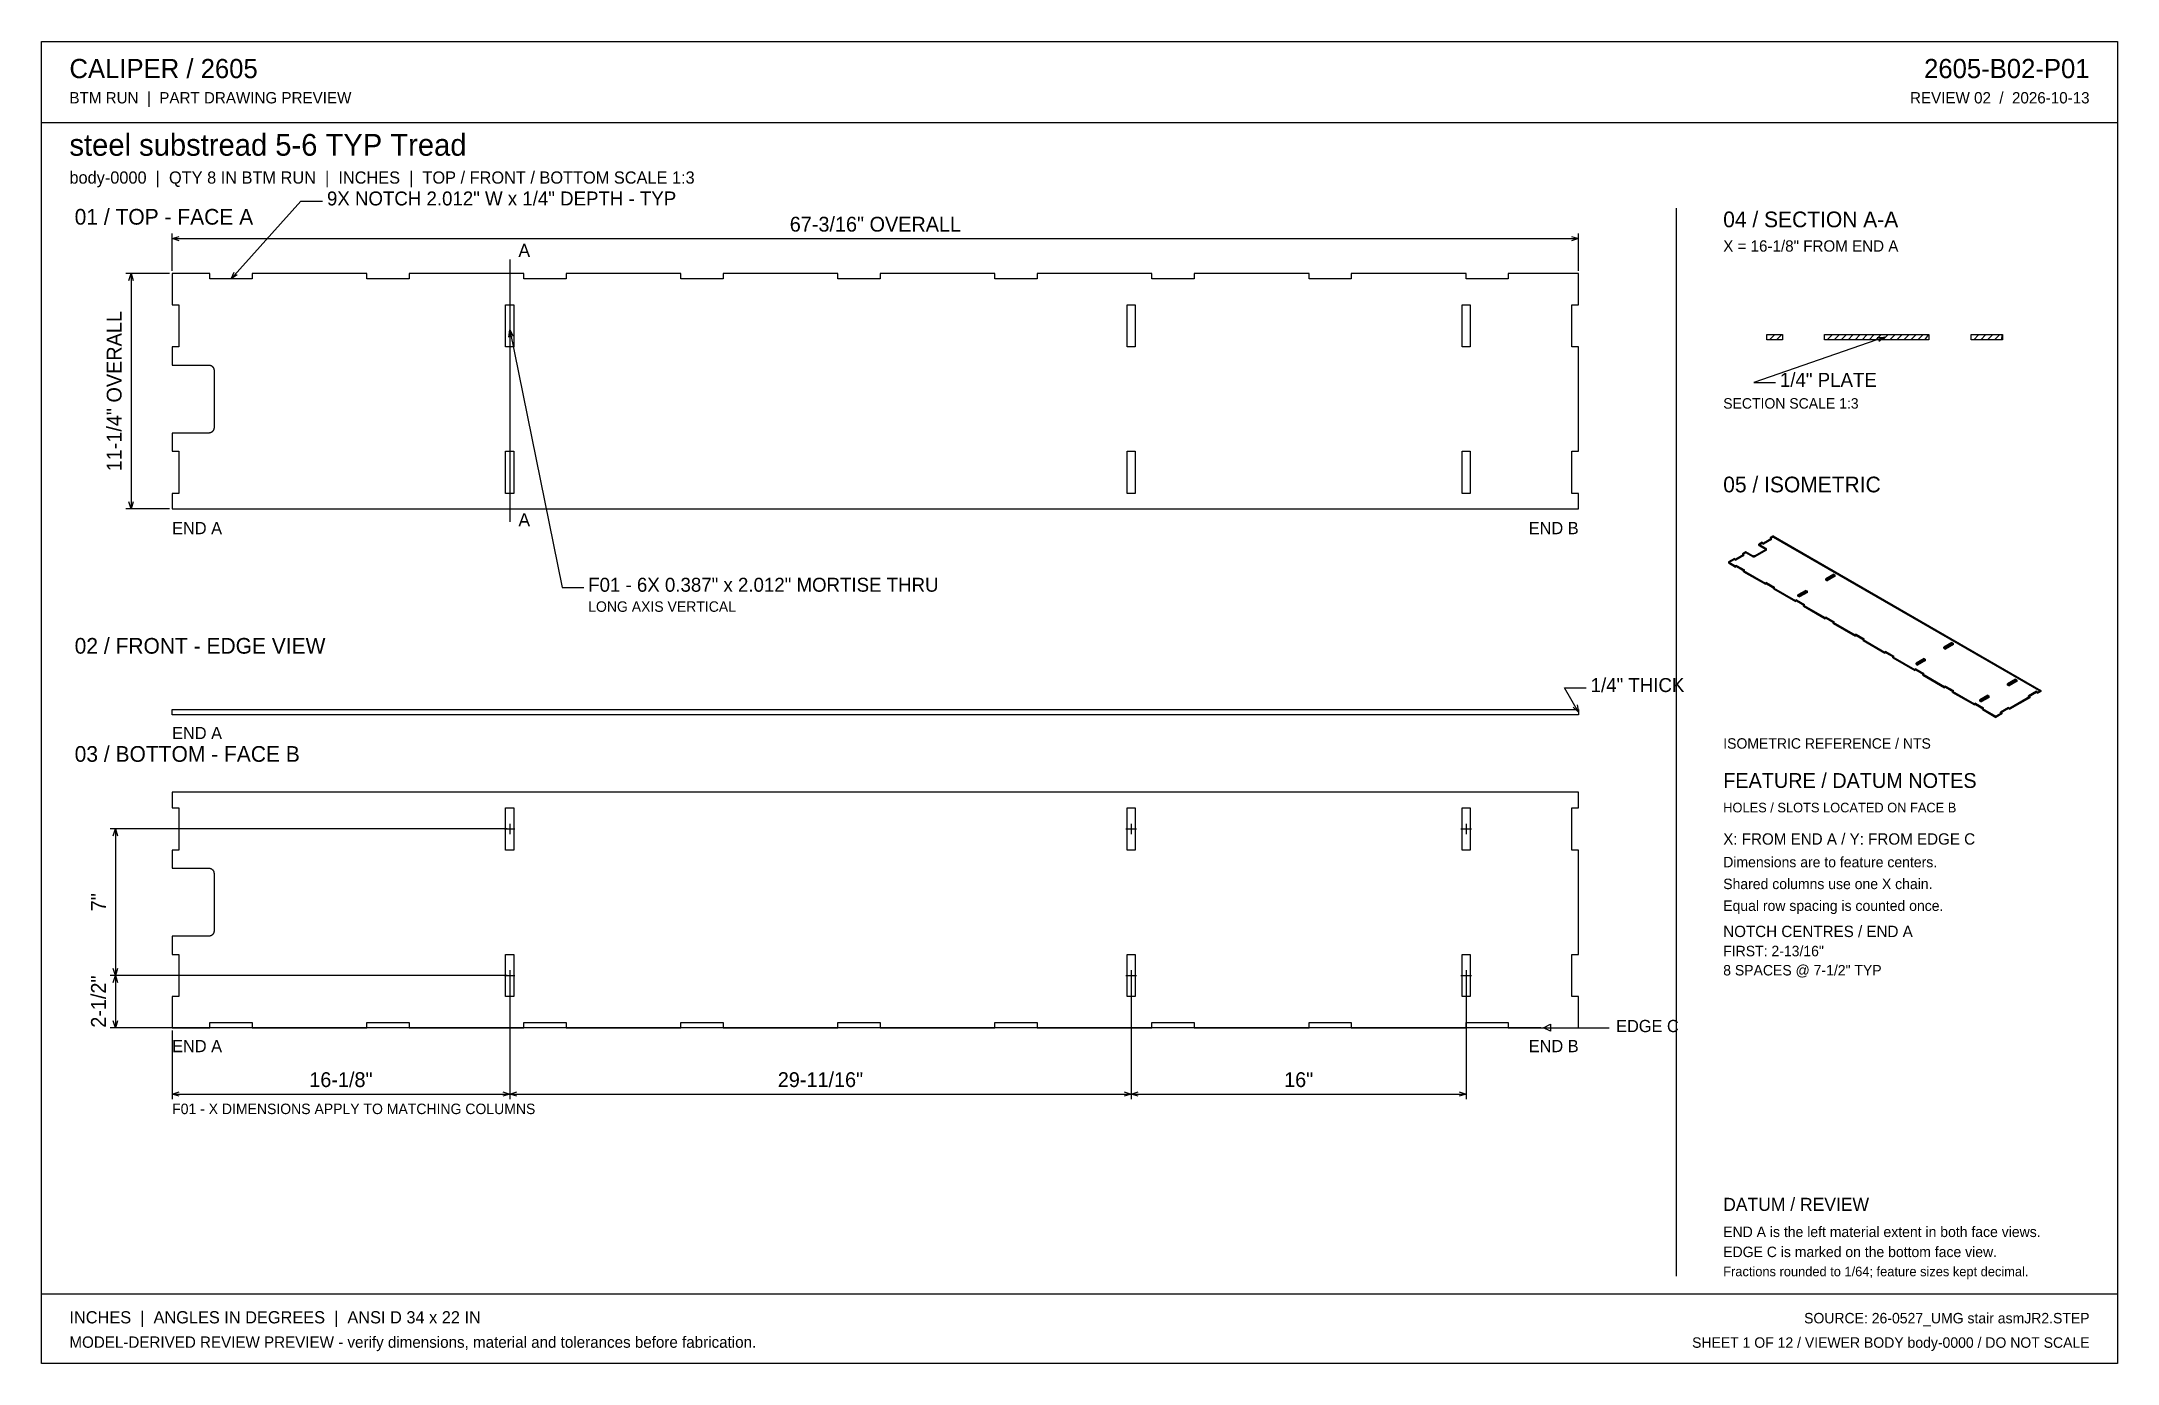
# Model space of a CAD drawing. Header units: inches. Extents: x 1.4 to 100.6, y 1.4 to 64.6.
import ezdxf
from ezdxf.enums import TextEntityAlignment as Align

# ---------------------------------------------------------------- set-up
doc = ezdxf.new("R2010")
doc.units = ezdxf.units.IN
doc.header["$MEASUREMENT"] = 0

msp = doc.modelspace()

# ---------------------------------------------------------------- linework, layer by layer
at = {"layer": 'ANNOTATION'}
for p, q in [((10.469, 53.25), (13.802, 56.958)), ((13.802, 56.958), (14.844, 56.958)), ((7.656, 53.625), (7.656, 55.417)), ((7.656, 55.167), (7.99, 55.271)), ((7.656, 55.167), (74.844, 55.167)), ((7.99, 55.063), (7.656, 55.167)), ((74.51, 55.271), (74.844, 55.167)), ((74.844, 55.167), (74.51, 55.063)), ((74.844, 53.625), (74.844, 55.417)), ((10.469, 53.25), (10.614, 53.568)), ((23.781, 54.167), (23.781, 41.625)), ((7.531, 53.5), (5.448, 53.5)), ((5.594, 53.167), (5.698, 53.5)), ((5.698, 53.5), (5.698, 42.25)), ((5.698, 53.5), (5.802, 53.167)), ((10.769, 53.428), (10.469, 53.25)), ((23.746, 50.459), (23.781, 50.806)), ((23.781, 50.806), (26.281, 38.5)), ((23.781, 50.806), (23.95, 50.501)), ((89.458, 50.458), (83.208, 48.292)), ((89.109, 50.448), (89.458, 50.458)), ((89.458, 50.458), (89.178, 50.251)), ((83.208, 48.292), (84.25, 48.292)), ((7.531, 42.25), (5.448, 42.25)), ((5.698, 42.25), (5.594, 42.583)), ((5.802, 42.583), (5.698, 42.25)), ((26.281, 38.5), (27.323, 38.5)), ((74.844, 32.542), (74.167, 33.708)), ((74.167, 33.708), (75.208, 33.708)), ((74.844, 32.542), (74.586, 32.778)), ((74.767, 32.882), (74.844, 32.542)), ((23.656, 26.958), (4.698, 26.958)), ((4.844, 26.625), (4.948, 26.958)), ((4.948, 26.958), (4.948, 19.958)), ((4.948, 26.958), (5.052, 26.625)), ((23.531, 26.958), (24.031, 26.958)), ((23.781, 27.208), (23.781, 26.708)), ((53.219, 26.958), (53.719, 26.958)), ((53.469, 27.208), (53.469, 26.708)), ((69.219, 26.958), (69.719, 26.958)), ((69.469, 27.208), (69.469, 26.708)), ((23.656, 19.958), (4.698, 19.958)), ((23.656, 19.958), (4.698, 19.958)), ((4.948, 19.958), (4.844, 20.292)), ((4.844, 19.625), (4.948, 19.958)), ((5.052, 20.292), (4.948, 19.958)), ((4.948, 19.958), (4.948, 17.458)), ((4.948, 19.958), (5.052, 19.625)), ((23.531, 19.958), (24.031, 19.958)), ((23.781, 20.208), (23.781, 19.708)), ((23.781, 19.833), (23.781, 14.042)), ((23.781, 19.833), (23.781, 14.042)), ((53.219, 19.958), (53.719, 19.958)), ((53.469, 20.208), (53.469, 19.708)), ((53.469, 19.833), (53.469, 14.042)), ((53.469, 19.833), (53.469, 14.042)), ((69.219, 19.958), (69.719, 19.958)), ((69.469, 20.208), (69.469, 19.708)), ((69.469, 19.833), (69.469, 14.042)), ((73.034, 17.458), (4.698, 17.458)), ((4.948, 17.458), (4.844, 17.792)), ((5.052, 17.792), (4.948, 17.458)), ((7.656, 17.333), (7.656, 14.042)), ((73.159, 17.458), (73.493, 17.625)), ((73.159, 17.458), (76.302, 17.458)), ((73.493, 17.292), (73.159, 17.458)), ((73.493, 17.625), (73.493, 17.292)), ((7.656, 14.292), (7.99, 14.396)), ((7.656, 14.292), (23.781, 14.292)), ((7.99, 14.187), (7.656, 14.292)), ((23.448, 14.396), (23.781, 14.292)), ((23.781, 14.292), (23.448, 14.187)), ((23.781, 14.292), (24.115, 14.396)), ((23.781, 14.292), (53.469, 14.292)), ((24.115, 14.187), (23.781, 14.292)), ((53.135, 14.396), (53.469, 14.292)), ((53.469, 14.292), (53.135, 14.187)), ((53.469, 14.292), (53.802, 14.396)), ((53.469, 14.292), (69.469, 14.292)), ((53.802, 14.187), (53.469, 14.292)), ((69.135, 14.396), (69.469, 14.292)), ((69.469, 14.292), (69.135, 14.187))]:
    msp.add_line(p, q, dxfattribs=at)
at = {"layer": 'OUTLINE'}
for p, q in [((1.417, 64.583), (100.583, 64.583)), ((1.417, 1.417), (1.417, 64.583)), ((100.583, 64.583), (100.583, 1.417)), ((1.417, 60.708), (100.583, 60.708)), ((79.5, 56.625), (79.5, 5.583)), ((9.463, 53.5), (7.656, 53.5)), ((7.656, 53.5), (7.656, 52.006)), ((9.463, 53.25), (9.463, 53.5)), ((11.475, 53.25), (9.463, 53.25)), ((16.963, 53.5), (11.475, 53.5)), ((11.475, 53.5), (11.475, 53.25)), ((16.963, 53.25), (16.963, 53.5)), ((18.975, 53.25), (16.963, 53.25)), ((24.463, 53.5), (18.975, 53.5)), ((18.975, 53.5), (18.975, 53.25)), ((24.463, 53.25), (24.463, 53.5)), ((26.475, 53.25), (24.463, 53.25)), ((31.963, 53.5), (26.475, 53.5)), ((26.475, 53.5), (26.475, 53.25)), ((31.963, 53.25), (31.963, 53.5)), ((33.975, 53.25), (31.963, 53.25)), ((39.463, 53.5), (33.975, 53.5)), ((33.975, 53.5), (33.975, 53.25)), ((39.463, 53.25), (39.463, 53.5)), ((41.475, 53.25), (39.463, 53.25)), ((46.963, 53.5), (41.475, 53.5)), ((41.475, 53.5), (41.475, 53.25)), ((46.963, 53.25), (46.963, 53.5)), ((48.975, 53.25), (46.963, 53.25)), ((54.463, 53.5), (48.975, 53.5)), ((48.975, 53.5), (48.975, 53.25)), ((54.463, 53.25), (54.463, 53.5)), ((56.475, 53.25), (54.463, 53.25)), ((61.963, 53.5), (56.475, 53.5)), ((56.475, 53.5), (56.475, 53.25)), ((61.963, 53.25), (61.963, 53.5)), ((63.975, 53.25), (61.963, 53.25)), ((69.463, 53.5), (63.975, 53.5)), ((63.975, 53.5), (63.975, 53.25)), ((69.463, 53.25), (69.463, 53.5)), ((71.475, 53.25), (69.463, 53.25)), ((74.844, 53.5), (71.475, 53.5)), ((71.475, 53.5), (71.475, 53.25)), ((74.844, 52.006), (74.844, 53.5)), ((7.656, 52.006), (7.975, 52.006)), ((7.975, 52.006), (7.975, 49.994)), ((23.588, 49.994), (23.588, 52.006)), ((23.588, 52.006), (23.975, 52.006)), ((23.975, 52.006), (23.975, 49.994)), ((53.275, 49.994), (53.275, 52.006)), ((53.275, 52.006), (53.662, 52.006)), ((53.662, 52.006), (53.662, 49.994)), ((69.275, 49.994), (69.275, 52.006)), ((69.275, 52.006), (69.662, 52.006)), ((69.662, 52.006), (69.662, 49.994)), ((74.525, 49.994), (74.525, 52.006)), ((74.525, 52.006), (74.844, 52.006)), ((83.833, 50.583), (84.577, 50.583)), ((83.833, 50.333), (83.833, 50.583)), ((83.958, 50.333), (84.208, 50.583)), ((84.292, 50.333), (84.542, 50.583)), ((84.577, 50.583), (84.577, 50.333)), ((86.589, 50.583), (91.577, 50.583)), ((86.589, 50.333), (86.589, 50.583)), ((86.714, 50.333), (86.964, 50.583)), ((87.048, 50.333), (87.298, 50.583)), ((87.381, 50.333), (87.631, 50.583)), ((87.714, 50.333), (87.964, 50.583)), ((88.048, 50.333), (88.298, 50.583)), ((88.381, 50.333), (88.631, 50.583)), ((88.714, 50.333), (88.964, 50.583)), ((89.048, 50.333), (89.298, 50.583)), ((89.381, 50.333), (89.631, 50.583)), ((89.714, 50.333), (89.964, 50.583)), ((90.048, 50.333), (90.298, 50.583)), ((90.381, 50.333), (90.631, 50.583)), ((90.714, 50.333), (90.964, 50.583)), ((91.048, 50.333), (91.298, 50.583)), ((91.381, 50.333), (91.577, 50.583)), ((91.577, 50.583), (91.577, 50.333)), ((93.589, 50.583), (95.083, 50.583)), ((93.589, 50.333), (93.589, 50.583)), ((93.714, 50.333), (93.964, 50.583)), ((94.048, 50.333), (94.298, 50.583)), ((94.381, 50.333), (94.631, 50.583)), ((94.714, 50.333), (94.964, 50.583)), ((95.048, 50.333), (95.083, 50.583)), ((95.083, 50.583), (95.083, 50.333)), ((7.975, 49.994), (7.656, 49.994)), ((7.656, 49.994), (7.656, 49.125)), ((23.975, 49.994), (23.588, 49.994)), ((53.662, 49.994), (53.275, 49.994)), ((69.662, 49.994), (69.275, 49.994)), ((74.844, 49.994), (74.525, 49.994)), ((74.844, 45.006), (74.844, 49.994)), ((84.577, 50.333), (83.833, 50.333)), ((91.577, 50.333), (86.589, 50.333)), ((95.083, 50.333), (93.589, 50.333)), ((7.656, 49.125), (9.406, 49.125)), ((9.406, 49.125), (9.412, 49.125)), ((9.412, 49.125), (9.419, 49.125)), ((9.419, 49.125), (9.425, 49.124)), ((9.425, 49.124), (9.431, 49.124)), ((9.431, 49.124), (9.437, 49.123)), ((9.437, 49.123), (9.443, 49.122)), ((9.443, 49.122), (9.449, 49.121)), ((9.449, 49.121), (9.455, 49.12)), ((9.455, 49.12), (9.461, 49.119)), ((9.461, 49.119), (9.467, 49.118)), ((9.467, 49.118), (9.473, 49.116)), ((9.473, 49.116), (9.479, 49.114)), ((9.479, 49.114), (9.485, 49.112)), ((9.485, 49.112), (9.49, 49.11)), ((9.49, 49.11), (9.496, 49.108)), ((9.496, 49.108), (9.502, 49.106)), ((9.502, 49.106), (9.508, 49.104)), ((9.508, 49.104), (9.513, 49.101)), ((9.513, 49.101), (9.519, 49.098)), ((9.519, 49.098), (9.524, 49.095)), ((9.524, 49.095), (9.529, 49.093)), ((9.529, 49.093), (9.535, 49.089)), ((9.535, 49.089), (9.54, 49.086)), ((9.54, 49.086), (9.545, 49.083)), ((9.545, 49.083), (9.55, 49.079)), ((9.55, 49.079), (9.555, 49.076)), ((9.555, 49.076), (9.56, 49.072)), ((9.56, 49.072), (9.565, 49.068)), ((9.565, 49.068), (9.57, 49.064)), ((9.57, 49.064), (9.574, 49.06)), ((9.574, 49.06), (9.579, 49.056)), ((9.579, 49.056), (9.583, 49.052)), ((9.583, 49.052), (9.587, 49.047)), ((9.587, 49.047), (9.591, 49.043)), ((9.591, 49.043), (9.596, 49.038)), ((9.596, 49.038), (9.6, 49.034)), ((9.6, 49.034), (9.603, 49.029)), ((9.603, 49.029), (9.607, 49.024)), ((9.607, 49.024), (9.611, 49.019)), ((9.611, 49.019), (9.614, 49.014)), ((9.614, 49.014), (9.617, 49.009)), ((9.617, 49.009), (9.621, 49.004)), ((9.621, 49.004), (9.624, 48.998)), ((9.624, 48.998), (9.627, 48.993)), ((9.627, 48.993), (9.63, 48.987)), ((9.63, 48.987), (9.632, 48.982)), ((9.632, 48.982), (9.635, 48.976)), ((9.635, 48.976), (9.637, 48.971)), ((9.637, 48.971), (9.639, 48.965)), ((9.639, 48.965), (9.642, 48.959)), ((9.642, 48.959), (9.644, 48.953)), ((9.644, 48.953), (9.645, 48.948)), ((9.645, 48.948), (9.647, 48.942)), ((9.647, 48.942), (9.649, 48.936)), ((9.649, 48.936), (9.65, 48.93)), ((9.65, 48.93), (9.651, 48.924)), ((9.651, 48.924), (9.653, 48.918)), ((9.653, 48.918), (9.654, 48.912)), ((9.654, 48.912), (9.654, 48.906)), ((9.654, 48.906), (9.655, 48.9)), ((9.655, 48.9), (9.656, 48.893)), ((9.656, 48.893), (9.656, 48.887)), ((9.656, 48.887), (9.656, 48.881)), ((9.656, 48.881), (9.656, 48.875)), ((9.656, 48.875), (9.656, 46.125)), ((9.406, 45.875), (7.656, 45.875)), ((7.656, 45.875), (7.656, 45.006)), ((9.412, 45.875), (9.406, 45.875)), ((9.419, 45.875), (9.412, 45.875)), ((9.425, 45.876), (9.419, 45.875)), ((9.431, 45.876), (9.425, 45.876)), ((9.437, 45.877), (9.431, 45.876)), ((9.443, 45.878), (9.437, 45.877)), ((9.449, 45.879), (9.443, 45.878)), ((9.455, 45.88), (9.449, 45.879)), ((9.461, 45.881), (9.455, 45.88)), ((9.467, 45.882), (9.461, 45.881)), ((9.473, 45.884), (9.467, 45.882)), ((9.479, 45.886), (9.473, 45.884)), ((9.485, 45.888), (9.479, 45.886)), ((9.49, 45.89), (9.485, 45.888)), ((9.496, 45.892), (9.49, 45.89)), ((9.502, 45.894), (9.496, 45.892)), ((9.508, 45.896), (9.502, 45.894)), ((9.513, 45.899), (9.508, 45.896)), ((9.519, 45.902), (9.513, 45.899)), ((9.524, 45.905), (9.519, 45.902)), ((9.529, 45.907), (9.524, 45.905)), ((9.535, 45.911), (9.529, 45.907)), ((9.54, 45.914), (9.535, 45.911)), ((9.545, 45.917), (9.54, 45.914)), ((9.55, 45.921), (9.545, 45.917)), ((9.555, 45.924), (9.55, 45.921)), ((9.56, 45.928), (9.555, 45.924)), ((9.565, 45.932), (9.56, 45.928)), ((9.57, 45.936), (9.565, 45.932)), ((9.574, 45.94), (9.57, 45.936)), ((9.579, 45.944), (9.574, 45.94)), ((9.583, 45.948), (9.579, 45.944)), ((9.587, 45.953), (9.583, 45.948)), ((9.591, 45.957), (9.587, 45.953)), ((9.596, 45.962), (9.591, 45.957)), ((9.6, 45.966), (9.596, 45.962)), ((9.603, 45.971), (9.6, 45.966)), ((9.607, 45.976), (9.603, 45.971)), ((9.611, 45.981), (9.607, 45.976)), ((9.614, 45.986), (9.611, 45.981)), ((9.617, 45.991), (9.614, 45.986)), ((9.621, 45.996), (9.617, 45.991)), ((9.624, 46.002), (9.621, 45.996)), ((9.627, 46.007), (9.624, 46.002)), ((9.63, 46.013), (9.627, 46.007)), ((9.632, 46.018), (9.63, 46.013)), ((9.635, 46.024), (9.632, 46.018)), ((9.637, 46.029), (9.635, 46.024)), ((9.639, 46.035), (9.637, 46.029)), ((9.642, 46.041), (9.639, 46.035)), ((9.644, 46.047), (9.642, 46.041)), ((9.645, 46.052), (9.644, 46.047)), ((9.647, 46.058), (9.645, 46.052)), ((9.649, 46.064), (9.647, 46.058)), ((9.65, 46.07), (9.649, 46.064)), ((9.651, 46.076), (9.65, 46.07)), ((9.653, 46.082), (9.651, 46.076)), ((9.654, 46.088), (9.653, 46.082)), ((9.655, 46.1), (9.654, 46.094)), ((9.654, 46.094), (9.654, 46.088)), ((9.656, 46.107), (9.655, 46.1)), ((9.656, 46.125), (9.656, 46.119)), ((9.656, 46.119), (9.656, 46.113)), ((9.656, 46.113), (9.656, 46.107)), ((7.656, 45.006), (7.975, 45.006)), ((7.975, 45.006), (7.975, 42.994)), ((23.588, 42.994), (23.588, 45.006)), ((23.588, 45.006), (23.975, 45.006)), ((23.975, 45.006), (23.975, 42.994)), ((53.275, 42.994), (53.275, 45.006)), ((53.275, 45.006), (53.662, 45.006)), ((53.662, 45.006), (53.662, 42.994)), ((69.275, 42.994), (69.275, 45.006)), ((69.275, 45.006), (69.662, 45.006)), ((69.662, 45.006), (69.662, 42.994)), ((74.525, 42.994), (74.525, 45.006)), ((74.525, 45.006), (74.844, 45.006)), ((7.975, 42.994), (7.656, 42.994)), ((7.656, 42.994), (7.656, 42.25)), ((23.975, 42.994), (23.588, 42.994)), ((53.662, 42.994), (53.275, 42.994)), ((69.662, 42.994), (69.275, 42.994)), ((74.844, 42.994), (74.525, 42.994)), ((74.844, 42.25), (74.844, 42.994)), ((7.656, 42.25), (74.844, 42.25)), ((84.059, 40.842), (83.676, 40.621)), ((84.059, 40.787), (83.676, 40.566)), ((84.139, 40.959), (83.998, 40.877)), ((84.139, 40.904), (83.998, 40.822)), ((83.998, 40.877), (84.059, 40.842)), ((83.998, 40.877), (83.998, 40.822)), ((83.998, 40.822), (84.059, 40.787)), ((84.059, 40.787), (84.059, 40.842)), ((84.139, 40.959), (84.139, 40.904)), ((84.139, 40.959), (96.917, 33.581)), ((84.139, 40.904), (96.917, 33.527)), ((82.284, 39.887), (82, 39.723)), ((82.284, 39.833), (82, 39.669)), ((82, 39.723), (82, 39.669)), ((82, 39.723), (82.344, 39.525)), ((82, 39.669), (82.344, 39.47)), ((82.284, 39.887), (82.345, 39.852)), ((82.284, 39.887), (82.284, 39.833)), ((82.284, 39.833), (82.345, 39.798)), ((82.727, 40.073), (82.345, 39.852)), ((82.727, 40.018), (82.345, 39.798)), ((82.345, 39.798), (82.345, 39.852)), ((82.832, 40.204), (82.667, 40.108)), ((82.832, 40.149), (82.667, 40.053)), ((82.667, 40.108), (82.727, 40.073)), ((82.667, 40.108), (82.667, 40.053)), ((82.667, 40.053), (82.727, 40.018)), ((82.727, 40.018), (82.727, 40.073)), ((82.832, 40.149), (82.832, 40.204)), ((83.165, 40.012), (82.832, 40.204)), ((83.165, 39.957), (82.832, 40.149)), ((83.166, 40.011), (83.165, 40.012)), ((83.165, 39.957), (83.165, 40.012)), ((83.166, 39.956), (83.165, 39.957)), ((83.167, 40.01), (83.166, 40.011)), ((83.167, 39.955), (83.166, 39.956)), ((83.168, 40.01), (83.167, 40.01)), ((83.168, 39.955), (83.167, 39.955)), ((83.17, 40.009), (83.168, 40.01)), ((83.17, 39.954), (83.168, 39.955)), ((83.171, 40.008), (83.17, 40.009)), ((83.171, 39.954), (83.17, 39.954)), ((83.172, 40.008), (83.171, 40.008)), ((83.172, 39.953), (83.171, 39.954)), ((83.174, 40.007), (83.172, 40.008)), ((83.174, 39.952), (83.172, 39.953)), ((83.175, 40.007), (83.174, 40.007)), ((83.175, 39.952), (83.174, 39.952)), ((83.176, 40.006), (83.175, 40.007)), ((83.176, 39.951), (83.175, 39.952)), ((83.178, 40.006), (83.176, 40.006)), ((83.178, 39.951), (83.176, 39.951)), ((83.179, 40.005), (83.178, 40.006)), ((83.179, 39.95), (83.178, 39.951)), ((83.181, 40.005), (83.179, 40.005)), ((83.181, 39.95), (83.179, 39.95)), ((83.182, 40.004), (83.181, 40.005)), ((83.182, 39.95), (83.181, 39.95)), ((83.184, 40.004), (83.182, 40.004)), ((83.184, 39.949), (83.182, 39.95)), ((83.185, 40.004), (83.184, 40.004)), ((83.185, 39.949), (83.184, 39.949)), ((83.187, 40.003), (83.185, 40.004)), ((83.187, 39.948), (83.185, 39.949)), ((83.188, 40.003), (83.187, 40.003)), ((83.188, 39.948), (83.187, 39.948)), ((83.19, 40.003), (83.188, 40.003)), ((83.19, 39.948), (83.188, 39.948)), ((83.191, 40.002), (83.19, 40.003)), ((83.191, 39.947), (83.19, 39.948)), ((83.193, 40.002), (83.191, 40.002)), ((83.193, 39.947), (83.191, 39.947)), ((83.194, 40.002), (83.193, 40.002)), ((83.194, 39.947), (83.193, 39.947)), ((83.196, 40.001), (83.194, 40.002)), ((83.196, 39.947), (83.194, 39.947)), ((83.198, 40.001), (83.196, 40.001)), ((83.198, 39.946), (83.196, 39.947)), ((83.199, 40.001), (83.198, 40.001)), ((83.199, 39.946), (83.198, 39.946)), ((83.201, 40.001), (83.199, 40.001)), ((83.201, 39.946), (83.199, 39.946)), ((83.202, 40.001), (83.201, 40.001)), ((83.202, 39.946), (83.201, 39.946)), ((83.204, 40.001), (83.202, 40.001)), ((83.204, 39.946), (83.202, 39.946)), ((83.206, 40), (83.204, 40.001)), ((83.206, 39.946), (83.204, 39.946)), ((83.207, 40), (83.206, 40)), ((83.207, 39.945), (83.206, 39.946)), ((83.209, 40), (83.207, 40)), ((83.209, 39.945), (83.207, 39.945)), ((83.211, 40), (83.209, 40)), ((83.211, 39.945), (83.209, 39.945)), ((83.212, 40), (83.211, 40)), ((83.212, 39.945), (83.211, 39.945)), ((83.214, 40), (83.212, 40)), ((83.214, 39.945), (83.212, 39.945)), ((83.216, 40), (83.214, 40)), ((83.216, 39.945), (83.214, 39.945)), ((83.217, 40), (83.216, 40)), ((83.217, 39.945), (83.216, 39.945)), ((83.219, 40), (83.217, 40)), ((83.219, 39.946), (83.217, 39.945)), ((83.221, 40.001), (83.219, 40)), ((83.221, 39.946), (83.219, 39.946)), ((83.222, 40.001), (83.221, 40.001)), ((83.222, 39.946), (83.221, 39.946)), ((83.224, 40.001), (83.222, 40.001)), ((83.224, 39.946), (83.222, 39.946)), ((83.225, 40.001), (83.224, 40.001)), ((83.225, 39.946), (83.224, 39.946)), ((83.227, 40.001), (83.225, 40.001)), ((83.227, 39.946), (83.225, 39.946)), ((83.229, 40.001), (83.227, 40.001)), ((83.229, 39.947), (83.227, 39.946)), ((83.23, 40.002), (83.229, 40.001)), ((83.23, 39.947), (83.229, 39.947)), ((83.232, 40.002), (83.23, 40.002)), ((83.232, 39.947), (83.23, 39.947)), ((83.233, 40.002), (83.232, 40.002)), ((83.233, 39.947), (83.232, 39.947)), ((83.235, 40.003), (83.233, 40.002)), ((83.235, 39.948), (83.233, 39.947)), ((83.237, 40.003), (83.235, 40.003)), ((83.237, 39.948), (83.235, 39.948)), ((83.238, 40.003), (83.237, 40.003)), ((83.238, 39.948), (83.237, 39.948)), ((83.24, 40.004), (83.238, 40.003)), ((83.24, 39.949), (83.238, 39.948)), ((83.241, 40.004), (83.24, 40.004)), ((83.241, 39.949), (83.24, 39.949)), ((83.243, 40.004), (83.241, 40.004)), ((83.243, 39.95), (83.241, 39.949)), ((83.244, 40.005), (83.243, 40.004)), ((83.244, 39.95), (83.243, 39.95)), ((83.245, 40.005), (83.244, 40.005)), ((83.245, 39.95), (83.244, 39.95)), ((83.247, 40.006), (83.245, 40.005)), ((83.247, 39.951), (83.245, 39.95)), ((83.248, 40.006), (83.247, 40.006)), ((83.248, 39.951), (83.247, 39.951)), ((83.25, 40.007), (83.248, 40.006)), ((83.25, 39.952), (83.248, 39.951)), ((83.251, 40.007), (83.25, 40.007)), ((83.251, 39.952), (83.25, 39.952)), ((83.252, 40.008), (83.251, 40.007)), ((83.252, 39.953), (83.251, 39.952)), ((83.254, 40.008), (83.252, 40.008)), ((83.254, 39.954), (83.252, 39.953)), ((83.255, 40.009), (83.254, 40.008)), ((83.255, 39.954), (83.254, 39.954)), ((83.256, 40.01), (83.255, 40.009)), ((83.256, 39.955), (83.255, 39.954)), ((83.258, 40.01), (83.256, 40.01)), ((83.258, 39.955), (83.256, 39.955)), ((83.259, 40.011), (83.258, 40.01)), ((83.259, 39.956), (83.258, 39.955)), ((83.26, 40.012), (83.259, 40.011)), ((83.26, 39.957), (83.259, 39.956)), ((83.783, 40.314), (83.26, 40.012)), ((83.783, 40.259), (83.26, 39.957)), ((83.26, 39.957), (83.26, 40.012)), ((83.615, 40.656), (83.45, 40.561)), ((83.615, 40.601), (83.45, 40.506)), ((83.45, 40.506), (83.45, 40.561)), ((83.45, 40.561), (83.783, 40.368)), ((83.45, 40.506), (83.783, 40.314)), ((83.615, 40.656), (83.615, 40.601)), ((83.615, 40.656), (83.676, 40.621)), ((83.615, 40.601), (83.676, 40.566)), ((83.676, 40.566), (83.676, 40.621)), ((83.783, 40.368), (83.784, 40.368)), ((83.783, 40.314), (83.783, 40.368)), ((83.783, 40.259), (83.783, 40.314)), ((83.784, 40.314), (83.783, 40.314)), ((83.783, 40.314), (83.784, 40.313)), ((83.784, 40.259), (83.783, 40.259)), ((83.784, 40.368), (83.785, 40.367)), ((83.785, 40.315), (83.784, 40.314)), ((83.784, 40.313), (83.785, 40.312)), ((83.785, 40.26), (83.784, 40.259)), ((83.785, 40.367), (83.786, 40.366)), ((83.786, 40.316), (83.785, 40.315)), ((83.785, 40.312), (83.786, 40.311)), ((83.786, 40.261), (83.785, 40.26)), ((83.786, 40.366), (83.787, 40.366)), ((83.787, 40.316), (83.786, 40.316)), ((83.786, 40.311), (83.787, 40.311)), ((83.787, 40.261), (83.786, 40.261)), ((83.787, 40.366), (83.788, 40.365)), ((83.788, 40.317), (83.787, 40.316)), ((83.787, 40.311), (83.788, 40.31)), ((83.788, 40.262), (83.787, 40.261)), ((83.788, 40.365), (83.789, 40.364)), ((83.789, 40.318), (83.788, 40.317)), ((83.788, 40.31), (83.789, 40.309)), ((83.789, 40.263), (83.788, 40.262)), ((83.789, 40.364), (83.79, 40.363)), ((83.79, 40.319), (83.789, 40.318)), ((83.789, 40.309), (83.79, 40.308)), ((83.79, 40.264), (83.789, 40.263)), ((83.79, 40.363), (83.791, 40.363)), ((83.791, 40.319), (83.79, 40.319)), ((83.79, 40.308), (83.791, 40.308)), ((83.791, 40.265), (83.79, 40.264)), ((83.791, 40.363), (83.792, 40.362)), ((83.792, 40.32), (83.791, 40.319)), ((83.791, 40.308), (83.792, 40.307)), ((83.792, 40.265), (83.791, 40.265)), ((83.792, 40.362), (83.793, 40.361)), ((83.793, 40.321), (83.792, 40.32)), ((83.792, 40.307), (83.793, 40.306)), ((83.793, 40.266), (83.792, 40.265)), ((83.793, 40.361), (83.794, 40.36)), ((83.794, 40.322), (83.793, 40.321)), ((83.793, 40.306), (83.794, 40.305)), ((83.794, 40.267), (83.793, 40.266)), ((83.794, 40.36), (83.795, 40.359)), ((83.795, 40.323), (83.794, 40.322)), ((83.794, 40.305), (83.795, 40.304)), ((83.795, 40.268), (83.794, 40.267)), ((83.795, 40.359), (83.795, 40.358)), ((83.795, 40.358), (83.796, 40.358)), ((83.796, 40.324), (83.795, 40.324)), ((83.795, 40.324), (83.795, 40.323)), ((83.795, 40.304), (83.795, 40.304)), ((83.795, 40.304), (83.796, 40.303)), ((83.796, 40.27), (83.795, 40.269)), ((83.795, 40.269), (83.795, 40.268)), ((83.796, 40.358), (83.797, 40.357)), ((83.797, 40.325), (83.796, 40.324)), ((83.796, 40.303), (83.797, 40.302)), ((83.797, 40.27), (83.796, 40.27)), ((83.797, 40.357), (83.797, 40.356)), ((83.797, 40.356), (83.798, 40.355)), ((83.798, 40.327), (83.797, 40.326)), ((83.797, 40.326), (83.797, 40.325)), ((83.797, 40.302), (83.797, 40.301)), ((83.797, 40.301), (83.798, 40.3)), ((83.798, 40.272), (83.797, 40.271)), ((83.797, 40.271), (83.797, 40.27)), ((83.798, 40.355), (83.799, 40.354)), ((83.799, 40.328), (83.798, 40.327)), ((83.798, 40.3), (83.799, 40.299)), ((83.799, 40.273), (83.798, 40.272)), ((83.799, 40.354), (83.799, 40.353)), ((83.799, 40.353), (83.8, 40.352)), ((83.8, 40.33), (83.799, 40.329)), ((83.799, 40.329), (83.799, 40.328)), ((83.799, 40.299), (83.799, 40.298)), ((83.799, 40.298), (83.8, 40.297)), ((83.8, 40.275), (83.799, 40.274)), ((83.799, 40.274), (83.799, 40.273)), ((83.8, 40.352), (83.8, 40.351)), ((83.8, 40.351), (83.801, 40.35)), ((83.801, 40.332), (83.8, 40.331)), ((83.8, 40.331), (83.8, 40.33)), ((83.8, 40.297), (83.8, 40.296)), ((83.8, 40.296), (83.801, 40.296)), ((83.801, 40.277), (83.8, 40.276)), ((83.8, 40.276), (83.8, 40.275)), ((83.801, 40.35), (83.801, 40.35)), ((83.801, 40.35), (83.801, 40.349)), ((83.801, 40.349), (83.802, 40.348)), ((83.802, 40.334), (83.801, 40.333)), ((83.801, 40.333), (83.801, 40.333)), ((83.801, 40.333), (83.801, 40.332)), ((83.801, 40.296), (83.801, 40.295)), ((83.801, 40.295), (83.801, 40.294)), ((83.801, 40.294), (83.802, 40.293)), ((83.802, 40.279), (83.801, 40.279)), ((83.801, 40.279), (83.801, 40.278)), ((83.801, 40.278), (83.801, 40.277)), ((83.802, 40.348), (83.802, 40.347)), ((83.802, 40.347), (83.802, 40.346)), ((83.802, 40.346), (83.802, 40.345)), ((83.802, 40.345), (83.802, 40.344)), ((83.802, 40.344), (83.802, 40.343)), ((83.802, 40.343), (83.803, 40.342)), ((83.803, 40.34), (83.802, 40.339)), ((83.802, 40.339), (83.802, 40.338)), ((83.802, 40.338), (83.802, 40.337)), ((83.802, 40.337), (83.802, 40.336)), ((83.802, 40.336), (83.802, 40.335)), ((83.802, 40.335), (83.802, 40.334)), ((83.802, 40.293), (83.802, 40.292)), ((83.802, 40.292), (83.802, 40.291)), ((83.802, 40.291), (83.802, 40.29)), ((83.802, 40.29), (83.802, 40.289)), ((83.802, 40.289), (83.802, 40.288)), ((83.802, 40.288), (83.803, 40.287)), ((83.803, 40.285), (83.802, 40.284)), ((83.802, 40.284), (83.802, 40.283)), ((83.802, 40.283), (83.802, 40.282)), ((83.802, 40.282), (83.802, 40.281)), ((83.802, 40.281), (83.802, 40.28)), ((83.802, 40.28), (83.802, 40.279)), ((83.803, 40.342), (83.803, 40.341)), ((83.803, 40.341), (83.803, 40.34)), ((83.803, 40.287), (83.803, 40.286)), ((83.803, 40.286), (83.803, 40.285)), ((82.391, 39.553), (82.344, 39.525)), ((82.344, 39.47), (82.344, 39.525)), ((82.391, 39.498), (82.344, 39.47)), ((82.391, 39.553), (82.774, 39.332)), ((82.391, 39.498), (82.391, 39.553)), ((82.391, 39.498), (82.774, 39.277)), ((82.774, 39.332), (82.726, 39.304)), ((82.726, 39.304), (83.77, 38.702)), ((82.726, 39.249), (82.726, 39.304)), ((82.774, 39.277), (82.726, 39.249)), ((82.726, 39.249), (83.77, 38.647)), ((82.774, 39.277), (82.774, 39.332)), ((83.817, 38.729), (83.77, 38.702)), ((83.77, 38.647), (83.77, 38.702)), ((83.817, 38.674), (83.817, 38.729)), ((83.817, 38.729), (84.2, 38.508)), ((87.028, 39.128), (86.645, 38.907)), ((87.028, 39.073), (86.645, 38.852)), ((86.645, 38.852), (86.645, 38.907)), ((86.645, 38.907), (86.719, 38.864)), ((86.645, 38.852), (86.719, 38.809)), ((87.101, 39.085), (86.719, 38.864)), ((87.101, 39.03), (86.719, 38.809)), ((86.719, 38.809), (86.719, 38.864)), ((87.028, 39.073), (87.028, 39.128)), ((87.028, 39.128), (87.101, 39.085)), ((87.028, 39.073), (87.101, 39.03)), ((87.101, 39.03), (87.101, 39.085)), ((83.817, 38.674), (83.77, 38.647)), ((83.817, 38.674), (84.2, 38.453)), ((84.2, 38.508), (84.152, 38.481)), ((84.152, 38.481), (85.196, 37.878)), ((84.152, 38.426), (84.152, 38.481)), ((84.2, 38.453), (84.152, 38.426)), ((84.152, 38.426), (85.196, 37.823)), ((84.2, 38.453), (84.2, 38.508)), ((85.244, 37.906), (85.196, 37.878)), ((85.196, 37.823), (85.196, 37.878)), ((85.244, 37.851), (85.196, 37.823)), ((85.244, 37.906), (85.626, 37.685)), ((85.244, 37.851), (85.244, 37.906)), ((85.244, 37.851), (85.626, 37.63)), ((85.696, 38.359), (85.314, 38.138)), ((85.696, 38.304), (85.314, 38.083)), ((85.314, 38.138), (85.387, 38.096)), ((85.314, 38.083), (85.314, 38.138)), ((85.314, 38.083), (85.387, 38.041)), ((85.77, 38.317), (85.387, 38.096)), ((85.77, 38.262), (85.387, 38.041)), ((85.387, 38.041), (85.387, 38.096)), ((85.626, 37.685), (85.579, 37.657)), ((85.626, 37.63), (85.626, 37.685)), ((85.696, 38.359), (85.77, 38.317)), ((85.696, 38.304), (85.696, 38.359)), ((85.696, 38.304), (85.77, 38.262)), ((85.77, 38.262), (85.77, 38.317)), ((85.579, 37.657), (86.622, 37.055)), ((85.579, 37.602), (85.579, 37.657)), ((85.626, 37.63), (85.579, 37.602)), ((85.579, 37.602), (86.622, 37)), ((86.67, 37.082), (86.622, 37.055)), ((86.622, 37), (86.622, 37.055)), ((86.67, 37.027), (86.622, 37)), ((86.67, 37.082), (87.053, 36.861)), ((86.67, 37.027), (86.67, 37.082)), ((86.67, 37.027), (87.053, 36.806)), ((87.053, 36.861), (87.005, 36.834)), ((87.005, 36.834), (88.049, 36.231)), ((87.005, 36.779), (87.005, 36.834)), ((87.053, 36.806), (87.005, 36.779)), ((87.005, 36.779), (88.049, 36.176)), ((87.053, 36.806), (87.053, 36.861)), ((88.096, 36.259), (88.049, 36.231)), ((88.049, 36.176), (88.049, 36.231)), ((88.096, 36.204), (88.049, 36.176)), ((88.096, 36.204), (88.096, 36.259)), ((88.096, 36.259), (88.479, 36.038)), ((88.096, 36.204), (88.479, 35.983)), ((88.479, 36.038), (88.431, 36.01)), ((88.431, 36.01), (89.475, 35.408)), ((88.431, 35.955), (88.431, 36.01)), ((88.479, 35.983), (88.431, 35.955)), ((88.431, 35.955), (89.475, 35.353)), ((88.479, 35.983), (88.479, 36.038)), ((92.673, 35.868), (92.291, 35.647)), ((92.673, 35.813), (92.291, 35.592)), ((92.747, 35.826), (92.364, 35.605)), ((92.747, 35.771), (92.364, 35.55)), ((92.673, 35.813), (92.673, 35.868)), ((92.673, 35.868), (92.747, 35.826)), ((92.673, 35.813), (92.747, 35.771)), ((92.747, 35.771), (92.747, 35.826)), ((89.523, 35.435), (89.475, 35.408)), ((89.475, 35.353), (89.475, 35.408)), ((89.523, 35.38), (89.475, 35.353)), ((89.523, 35.38), (89.523, 35.435)), ((89.523, 35.435), (89.905, 35.214)), ((89.523, 35.38), (89.905, 35.159)), ((89.905, 35.214), (89.858, 35.187)), ((89.858, 35.187), (90.901, 34.584)), ((89.858, 35.132), (89.858, 35.187)), ((89.905, 35.159), (89.858, 35.132)), ((89.858, 35.132), (90.901, 34.529)), ((89.905, 35.159), (89.905, 35.214)), ((91.342, 35.099), (90.96, 34.879)), ((91.342, 35.045), (90.96, 34.824)), ((90.96, 34.824), (90.96, 34.879)), ((90.96, 34.879), (91.033, 34.836)), ((90.96, 34.824), (91.033, 34.781)), ((91.416, 35.057), (91.033, 34.836)), ((91.416, 35.002), (91.033, 34.781)), ((91.033, 34.781), (91.033, 34.836)), ((91.342, 35.099), (91.416, 35.057)), ((91.342, 35.045), (91.342, 35.099)), ((91.342, 35.045), (91.416, 35.002)), ((91.416, 35.002), (91.416, 35.057)), ((92.291, 35.592), (92.291, 35.647)), ((92.291, 35.647), (92.364, 35.605)), ((92.291, 35.592), (92.364, 35.55)), ((92.364, 35.55), (92.364, 35.605)), ((90.949, 34.612), (90.901, 34.584)), ((90.901, 34.529), (90.901, 34.584)), ((90.949, 34.557), (90.901, 34.529)), ((90.949, 34.557), (90.949, 34.612)), ((90.949, 34.612), (91.331, 34.391)), ((90.949, 34.557), (91.331, 34.336)), ((91.331, 34.391), (91.284, 34.363)), ((91.284, 34.363), (92.328, 33.761)), ((91.284, 34.308), (91.284, 34.363)), ((91.331, 34.336), (91.284, 34.308)), ((91.284, 34.308), (92.328, 33.706)), ((91.331, 34.336), (91.331, 34.391)), ((92.375, 33.788), (92.328, 33.761)), ((92.328, 33.706), (92.328, 33.761)), ((92.375, 33.733), (92.328, 33.706)), ((92.375, 33.788), (92.758, 33.567)), ((92.375, 33.733), (92.375, 33.788)), ((92.375, 33.733), (92.758, 33.512)), ((95.716, 34.111), (95.334, 33.89)), ((95.716, 34.056), (95.334, 33.835)), ((95.334, 33.89), (95.407, 33.848)), ((95.334, 33.835), (95.334, 33.89)), ((95.334, 33.835), (95.407, 33.793)), ((95.79, 34.069), (95.407, 33.848)), ((95.79, 34.014), (95.407, 33.793)), ((95.407, 33.793), (95.407, 33.848)), ((95.716, 34.056), (95.716, 34.111)), ((95.716, 34.111), (95.79, 34.069)), ((95.716, 34.056), (95.79, 34.014)), ((95.79, 34.014), (95.79, 34.069)), ((92.758, 33.567), (92.71, 33.54)), ((92.71, 33.54), (93.754, 32.937)), ((92.71, 33.485), (92.71, 33.54)), ((92.758, 33.512), (92.71, 33.485)), ((92.71, 33.485), (93.754, 32.882)), ((92.758, 33.512), (92.758, 33.567)), ((93.801, 32.965), (93.754, 32.937)), ((93.754, 32.882), (93.754, 32.937)), ((93.801, 32.91), (93.754, 32.882)), ((93.801, 32.965), (94.184, 32.744)), ((93.801, 32.91), (93.801, 32.965)), ((93.801, 32.91), (94.184, 32.689)), ((94.385, 33.343), (94.002, 33.122)), ((94.385, 33.288), (94.002, 33.067)), ((94.002, 33.067), (94.002, 33.122)), ((94.002, 33.122), (94.076, 33.079)), ((94.002, 33.067), (94.076, 33.024)), ((94.459, 33.3), (94.076, 33.079)), ((94.459, 33.245), (94.076, 33.024)), ((94.076, 33.024), (94.076, 33.079)), ((94.184, 32.744), (94.137, 32.716)), ((94.184, 32.689), (94.184, 32.744)), ((94.385, 33.288), (94.385, 33.343)), ((94.385, 33.343), (94.459, 33.3)), ((94.385, 33.288), (94.459, 33.245)), ((94.459, 33.245), (94.459, 33.3)), ((95.383, 32.766), (95.001, 32.545)), ((95.383, 32.711), (95.383, 32.766)), ((95.383, 32.766), (95.444, 32.731)), ((96.393, 33.279), (95.444, 32.731)), ((96.393, 33.224), (95.444, 32.676)), ((95.444, 32.731), (95.444, 32.676)), ((96.715, 33.535), (96.332, 33.314)), ((96.715, 33.48), (96.332, 33.259)), ((96.332, 33.259), (96.332, 33.314)), ((96.332, 33.314), (96.393, 33.279)), ((96.332, 33.259), (96.393, 33.224)), ((96.393, 33.279), (96.393, 33.224)), ((96.715, 33.48), (96.715, 33.535)), ((96.715, 33.535), (96.775, 33.5)), ((96.715, 33.48), (96.775, 33.445)), ((96.917, 33.581), (96.775, 33.5)), ((96.917, 33.527), (96.775, 33.445)), ((96.775, 33.5), (96.775, 33.445)), ((96.917, 33.581), (96.917, 33.527)), ((7.656, 32.667), (74.844, 32.667)), ((7.656, 32.417), (7.656, 32.667)), ((74.844, 32.417), (7.656, 32.417)), ((74.844, 32.667), (74.844, 32.417)), ((94.137, 32.716), (94.777, 32.346)), ((94.137, 32.661), (94.137, 32.716)), ((94.184, 32.689), (94.137, 32.661)), ((94.137, 32.661), (94.777, 32.291)), ((95.061, 32.51), (94.777, 32.346)), ((95.061, 32.455), (94.777, 32.291)), ((94.777, 32.346), (94.777, 32.291)), ((95.383, 32.711), (95.001, 32.49)), ((95.001, 32.545), (95.061, 32.51)), ((95.001, 32.49), (95.001, 32.545)), ((95.001, 32.49), (95.061, 32.455)), ((95.061, 32.51), (95.061, 32.455)), ((95.383, 32.711), (95.444, 32.676)), ((74.844, 28.708), (7.656, 28.708)), ((7.656, 28.708), (7.656, 27.964)), ((7.656, 27.964), (7.975, 27.964)), ((7.975, 27.964), (7.975, 25.952)), ((23.588, 27.964), (23.975, 27.964)), ((23.588, 25.952), (23.588, 27.964)), ((23.975, 27.964), (23.975, 25.952)), ((53.275, 27.964), (53.662, 27.964)), ((53.275, 25.952), (53.275, 27.964)), ((53.662, 27.964), (53.662, 25.952)), ((69.275, 27.964), (69.662, 27.964)), ((69.275, 25.952), (69.275, 27.964)), ((69.662, 27.964), (69.662, 25.952)), ((74.525, 25.952), (74.525, 27.964)), ((74.525, 27.964), (74.844, 27.964)), ((74.844, 27.964), (74.844, 28.708)), ((7.975, 25.952), (7.656, 25.952)), ((7.656, 25.952), (7.656, 25.083)), ((23.975, 25.952), (23.588, 25.952)), ((53.662, 25.952), (53.275, 25.952)), ((69.662, 25.952), (69.275, 25.952)), ((74.844, 25.952), (74.525, 25.952)), ((74.844, 20.964), (74.844, 25.952)), ((7.656, 25.083), (9.406, 25.083)), ((9.406, 25.083), (9.412, 25.083)), ((9.412, 25.083), (9.419, 25.083)), ((9.419, 25.083), (9.425, 25.083)), ((9.425, 25.083), (9.431, 25.082)), ((9.431, 25.082), (9.437, 25.081)), ((9.437, 25.081), (9.443, 25.081)), ((9.443, 25.081), (9.449, 25.08)), ((9.449, 25.08), (9.455, 25.079)), ((9.455, 25.079), (9.461, 25.077)), ((9.461, 25.077), (9.467, 25.076)), ((9.467, 25.076), (9.473, 25.074)), ((9.473, 25.074), (9.479, 25.073)), ((9.479, 25.073), (9.485, 25.071)), ((9.485, 25.071), (9.49, 25.069)), ((9.49, 25.069), (9.496, 25.067)), ((9.496, 25.067), (9.502, 25.064)), ((9.502, 25.064), (9.508, 25.062)), ((9.508, 25.062), (9.513, 25.059)), ((9.513, 25.059), (9.519, 25.057)), ((9.519, 25.057), (9.524, 25.054)), ((9.524, 25.054), (9.529, 25.051)), ((9.529, 25.051), (9.535, 25.048)), ((9.535, 25.048), (9.54, 25.045)), ((9.54, 25.045), (9.545, 25.041)), ((9.545, 25.041), (9.55, 25.038)), ((9.55, 25.038), (9.555, 25.034)), ((9.555, 25.034), (9.56, 25.03)), ((9.56, 25.03), (9.565, 25.027)), ((9.565, 25.027), (9.57, 25.023)), ((9.57, 25.023), (9.574, 25.019)), ((9.574, 25.019), (9.579, 25.014)), ((9.579, 25.014), (9.583, 25.01)), ((9.583, 25.01), (9.587, 25.006)), ((9.587, 25.006), (9.591, 25.001)), ((9.591, 25.001), (9.596, 24.997)), ((9.596, 24.997), (9.6, 24.992)), ((9.6, 24.992), (9.603, 24.987)), ((9.603, 24.987), (9.607, 24.982)), ((9.607, 24.982), (9.611, 24.977)), ((9.611, 24.977), (9.614, 24.972)), ((9.614, 24.972), (9.617, 24.967)), ((9.617, 24.967), (9.621, 24.962)), ((9.621, 24.962), (9.624, 24.957)), ((9.624, 24.957), (9.627, 24.951)), ((9.627, 24.951), (9.63, 24.946)), ((9.63, 24.946), (9.632, 24.94)), ((9.632, 24.94), (9.635, 24.935)), ((9.635, 24.935), (9.637, 24.929)), ((9.637, 24.929), (9.639, 24.923)), ((9.639, 24.923), (9.642, 24.918)), ((9.642, 24.918), (9.644, 24.912)), ((9.644, 24.912), (9.645, 24.906)), ((9.645, 24.906), (9.647, 24.9)), ((9.647, 24.9), (9.649, 24.894)), ((9.649, 24.894), (9.65, 24.888)), ((9.65, 24.888), (9.651, 24.882)), ((9.651, 24.882), (9.653, 24.876)), ((9.653, 24.876), (9.654, 24.87)), ((9.654, 24.87), (9.654, 24.864)), ((9.654, 24.864), (9.655, 24.858)), ((9.655, 24.858), (9.656, 24.852)), ((9.656, 24.852), (9.656, 24.846)), ((9.656, 24.846), (9.656, 24.839)), ((9.656, 24.839), (9.656, 24.833)), ((9.656, 24.833), (9.656, 22.083)), ((9.406, 21.833), (7.656, 21.833)), ((7.656, 21.833), (7.656, 20.964)), ((9.412, 21.833), (9.406, 21.833)), ((9.419, 21.834), (9.412, 21.833)), ((9.425, 21.834), (9.419, 21.834)), ((9.431, 21.835), (9.425, 21.834)), ((9.437, 21.835), (9.431, 21.835)), ((9.443, 21.836), (9.437, 21.835)), ((9.449, 21.837), (9.443, 21.836)), ((9.455, 21.838), (9.449, 21.837)), ((9.461, 21.839), (9.455, 21.838)), ((9.467, 21.841), (9.461, 21.839)), ((9.473, 21.842), (9.467, 21.841)), ((9.479, 21.844), (9.473, 21.842)), ((9.485, 21.846), (9.479, 21.844)), ((9.49, 21.848), (9.485, 21.846)), ((9.496, 21.85), (9.49, 21.848)), ((9.502, 21.852), (9.496, 21.85)), ((9.508, 21.855), (9.502, 21.852)), ((9.513, 21.857), (9.508, 21.855)), ((9.519, 21.86), (9.513, 21.857)), ((9.524, 21.863), (9.519, 21.86)), ((9.529, 21.866), (9.524, 21.863)), ((9.535, 21.869), (9.529, 21.866)), ((9.54, 21.872), (9.535, 21.869)), ((9.545, 21.875), (9.54, 21.872)), ((9.55, 21.879), (9.545, 21.875)), ((9.555, 21.883), (9.55, 21.879)), ((9.56, 21.886), (9.555, 21.883)), ((9.565, 21.89), (9.56, 21.886)), ((9.57, 21.894), (9.565, 21.89)), ((9.574, 21.898), (9.57, 21.894)), ((9.579, 21.902), (9.574, 21.898)), ((9.583, 21.907), (9.579, 21.902)), ((9.587, 21.911), (9.583, 21.907)), ((9.591, 21.915), (9.587, 21.911)), ((9.596, 21.92), (9.591, 21.915)), ((9.6, 21.925), (9.596, 21.92)), ((9.603, 21.93), (9.6, 21.925)), ((9.607, 21.934), (9.603, 21.93)), ((9.611, 21.939), (9.607, 21.934)), ((9.614, 21.944), (9.611, 21.939)), ((9.617, 21.95), (9.614, 21.944)), ((9.621, 21.955), (9.617, 21.95)), ((9.624, 21.96), (9.621, 21.955)), ((9.627, 21.965), (9.624, 21.96)), ((9.63, 21.971), (9.627, 21.965)), ((9.632, 21.976), (9.63, 21.971)), ((9.635, 21.982), (9.632, 21.976)), ((9.637, 21.988), (9.635, 21.982)), ((9.639, 21.993), (9.637, 21.988)), ((9.642, 21.999), (9.639, 21.993)), ((9.644, 22.005), (9.642, 21.999)), ((9.645, 22.011), (9.644, 22.005)), ((9.647, 22.017), (9.645, 22.011)), ((9.649, 22.023), (9.647, 22.017)), ((9.65, 22.029), (9.649, 22.023)), ((9.651, 22.035), (9.65, 22.029)), ((9.653, 22.041), (9.651, 22.035)), ((9.654, 22.047), (9.653, 22.041)), ((9.655, 22.059), (9.654, 22.053)), ((9.654, 22.053), (9.654, 22.047)), ((9.656, 22.065), (9.655, 22.059)), ((9.656, 22.083), (9.656, 22.077)), ((9.656, 22.077), (9.656, 22.071)), ((9.656, 22.071), (9.656, 22.065)), ((7.656, 20.964), (7.975, 20.964)), ((7.975, 20.964), (7.975, 18.952)), ((23.588, 20.964), (23.975, 20.964)), ((23.588, 18.952), (23.588, 20.964)), ((23.975, 20.964), (23.975, 18.952)), ((53.275, 20.964), (53.662, 20.964)), ((53.275, 18.952), (53.275, 20.964)), ((53.662, 20.964), (53.662, 18.952)), ((69.275, 20.964), (69.662, 20.964)), ((69.275, 18.952), (69.275, 20.964)), ((69.662, 20.964), (69.662, 18.952)), ((74.525, 18.952), (74.525, 20.964)), ((74.525, 20.964), (74.844, 20.964)), ((7.975, 18.952), (7.656, 18.952)), ((7.656, 18.952), (7.656, 17.458)), ((23.975, 18.952), (23.588, 18.952)), ((53.662, 18.952), (53.275, 18.952)), ((69.662, 18.952), (69.275, 18.952)), ((74.844, 18.952), (74.525, 18.952)), ((74.844, 17.458), (74.844, 18.952)), ((7.656, 17.458), (9.463, 17.458)), ((9.463, 17.458), (9.463, 17.708)), ((9.463, 17.708), (11.475, 17.708)), ((11.475, 17.708), (11.475, 17.458)), ((11.475, 17.458), (16.963, 17.458)), ((16.963, 17.458), (16.963, 17.708)), ((16.963, 17.708), (18.975, 17.708)), ((18.975, 17.708), (18.975, 17.458)), ((18.975, 17.458), (24.463, 17.458)), ((24.463, 17.458), (24.463, 17.708)), ((24.463, 17.708), (26.475, 17.708)), ((26.475, 17.708), (26.475, 17.458)), ((26.475, 17.458), (31.963, 17.458)), ((31.963, 17.458), (31.963, 17.708)), ((31.963, 17.708), (33.975, 17.708)), ((33.975, 17.708), (33.975, 17.458)), ((33.975, 17.458), (39.463, 17.458)), ((39.463, 17.458), (39.463, 17.708)), ((39.463, 17.708), (41.475, 17.708)), ((41.475, 17.708), (41.475, 17.458)), ((41.475, 17.458), (46.963, 17.458)), ((46.963, 17.458), (46.963, 17.708)), ((46.963, 17.708), (48.975, 17.708)), ((48.975, 17.708), (48.975, 17.458)), ((48.975, 17.458), (54.463, 17.458)), ((54.463, 17.458), (54.463, 17.708)), ((54.463, 17.708), (56.475, 17.708)), ((56.475, 17.708), (56.475, 17.458)), ((56.475, 17.458), (61.963, 17.458)), ((61.963, 17.458), (61.963, 17.708)), ((61.963, 17.708), (63.975, 17.708)), ((63.975, 17.708), (63.975, 17.458)), ((63.975, 17.458), (69.463, 17.458)), ((69.463, 17.458), (69.463, 17.708)), ((69.463, 17.708), (71.475, 17.708)), ((71.475, 17.708), (71.475, 17.458)), ((71.475, 17.458), (74.844, 17.458)), ((1.417, 4.75), (100.583, 4.75)), ((100.583, 1.417), (1.417, 1.417))]:
    msp.add_line(p, q, dxfattribs=at)

# ---------------------------------------------------------------- texts
at = {"layer": 'ANNOTATION'}
for s, height, p in [('CALIPER / 2605', 0.91667, (2.75, 62.833)), ('BTM RUN  |  PART DRAWING PREVIEW', 0.54167, (2.75, 61.625)), ('steel substread 5-6 TYP Tread', 1.04167, (2.75, 59.125)), ('body-0000  |  QTY 8 IN BTM RUN  |  INCHES  |  TOP / FRONT / BOTTOM SCALE 1:3', 0.58333, (2.75, 57.792)), ('01 / TOP - FACE A', 0.75, (3, 55.833)), ('9X NOTCH 2.012" W x 1/4" DEPTH - TYP', 0.66667, (15.052, 56.75)), ('04 / SECTION A-A', 0.75, (81.75, 55.708)), ('A', 0.625, (24.198, 54.292)), ('X = 16-1/8" FROM END A', 0.54167, (81.75, 54.542)), ('1/4" PLATE', 0.6667, (84.458, 48.083)), ('SECTION SCALE 1:3', 0.5, (81.75, 47.042)), ('05 / ISOMETRIC', 0.75, (81.75, 43.042)), ('A', 0.625, (24.198, 41.417)), ('END A', 0.5833, (7.656, 41.042)), ('F01 - 6X 0.387" x 2.012" MORTISE THRU', 0.66667, (27.531, 38.292)), ('LONG AXIS VERTICAL', 0.5, (27.531, 37.333)), ('02 / FRONT - EDGE VIEW', 0.75, (3, 35.333)), ('1/4" THICK', 0.6667, (75.417, 33.5)), ('END A', 0.5833, (7.656, 31.25)), ('03 / BOTTOM - FACE B', 0.75, (3, 30.167)), ('ISOMETRIC REFERENCE / NTS', 0.5, (81.75, 30.792)), ('FEATURE / DATUM NOTES', 0.70833, (81.75, 28.917)), ('HOLES / SLOTS LOCATED ON FACE B', 0.45833, (81.75, 27.75)), ('X: FROM END A / Y: FROM EDGE C', 0.54167, (81.75, 26.208)), ('Dimensions are to feature centers.', 0.5, (81.75, 25.125)), ('Shared columns use one X chain.', 0.5, (81.75, 24.083)), ('Equal row spacing is counted once.', 0.5, (81.75, 23.042)), ('NOTCH CENTRES / END A', 0.54167, (81.75, 21.792)), ('FIRST: 2-13/16"', 0.5, (81.75, 20.875)), ('8 SPACES @ 7-1/2" TYP', 0.5, (81.75, 19.958)), ('END A', 0.5833, (7.656, 16.292)), ('EDGE C', 0.5833, (76.635, 17.25)), ('F01 - X DIMENSIONS APPLY TO MATCHING COLUMNS', 0.5, (7.656, 13.333)), ('DATUM / REVIEW', 0.625, (81.75, 8.708)), ('END A is the left material extent in both face views.', 0.5, (81.75, 7.458)), ('EDGE C is marked on the bottom face view.', 0.5, (81.75, 6.5)), ('Fractions rounded to 1/64; feature sizes kept decimal.', 0.45833, (81.75, 5.583)), ('INCHES  |  ANGLES IN DEGREES  |  ANSI D 34 x 22 IN', 0.58333, (2.75, 3.333)), ('MODEL-DERIVED REVIEW PREVIEW - verify dimensions, material and tolerances before fabrication.', 0.54167, (2.75, 2.167))]:
    msp.add_text(s, height=height, dxfattribs=at).set_placement(p)
for s, height, p in [('2605-B02-P01', 0.91667, (99.25, 62.833)), ('REVIEW 02  /  2026-10-13', 0.54167, (99.25, 61.625)), ('END B', 0.5833, (74.844, 41.042)), ('END B', 0.5833, (74.844, 16.292)), ('SOURCE: 26-0527_UMG stair asmJR2.STEP', 0.5, (99.25, 3.333)), ('SHEET 1 OF 12 / VIEWER BODY body-0000 / DO NOT SCALE', 0.5, (99.25, 2.167))]:
    msp.add_text(s, height=height, dxfattribs=at).set_placement(p, align=Align.RIGHT)
for s, height, p in [('67-3/16" OVERALL', 0.70833, (41.25, 55.5)), ('16-1/8"', 0.7083, (15.719, 14.625)), ('29-11/16"', 0.7083, (38.625, 14.625)), ('16"', 0.7083, (61.469, 14.625))]:
    msp.add_text(s, height=height, dxfattribs=at).set_placement(p, align=Align.CENTER)
for s, height, p in [('11-1/4" OVERALL', 0.70833, (5.24, 47.875)), ('7"', 0.7083, (4.49, 23.458)), ('2-1/2"', 0.7083, (4.49, 18.708))]:
    msp.add_text(s, height=height, rotation=90, dxfattribs=at).set_placement(p, align=Align.CENTER)

doc.saveas('drawing.dxf')
